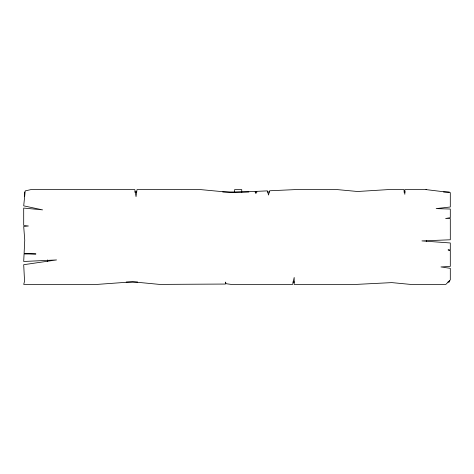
<?xml version="1.0" encoding="UTF-8"?>
<svg xmlns="http://www.w3.org/2000/svg" width="474" height="474" viewBox="0 0 474 474"><rect width="100%" height="100%" fill="white"/><g stroke="black" fill="none" stroke-linecap="round" stroke-linejoin="round"><path stroke-width="0.71" d="M426.6 189.6L404.843 189.6L404.843 194.34L403.895 189.6L388.283 189.6L357.532 191.496L337.281 189.6L295.349 189.6L269.611 190.773L268.509 195.063L267.46 190.868L256.369 191.372L255.901 193.694L255.379 191.419L231.425 192.509L200.567 189.6L137.004 189.6L136.032 196.645L134.841 189.6L30.923 189.6L25.229 190.898L23.7 205.852L42.571 209.869L23.7 208.068L23.7 225.452L28.416 225.997L23.7 226.483L24.749 240.176L24.097 253.394L35.935 253.975L24.067 253.975L23.7 261.482L56.536 259.942L23.7 264.705L24.553 281.278L23.7 284.4L97.253 284.4L132.714 281.834L159.501 284.4L225.44 284.056L225.44 282.03L226.122 283.713L231.075 284.4L292.683 284.4L294.188 277.45L294.188 284.4L356.288 284.4L391.791 282.611L410.514 284.4L445.844 284.4L450.3 279.944L450.3 268.325L440.921 266.945L450.3 266.376L450.3 250.556L448.019 249.911L450.3 249.911L450.3 242.972L421.937 240.911L450.3 239.779L450.3 218.484L445.625 218.484L450.3 217.684L450.3 209.04L436.169 208.601L450.3 206.996L450.3 192.551L426.002 189.6M134.557 191.97L136.719 191.97M222.662 191.97L248.886 191.97M255.042 191.97L256.991 191.97M267.259 191.97L269.558 191.97M403.842 191.97L405.317 191.97M443.498 191.97L449.269 191.97M126.167 282.03L137.673 282.03M292.814 282.03L294.544 282.03M447.859 282.03L449.269 282.03L449.269 280.673M426.6 240.431L426.6 241.503M241.74 192.521L241.74 189.6L234.63 189.6L234.63 192.521M47.4 259.9L47.4 261.642M24.541 191.97L24.541 196.71"/></g></svg>
